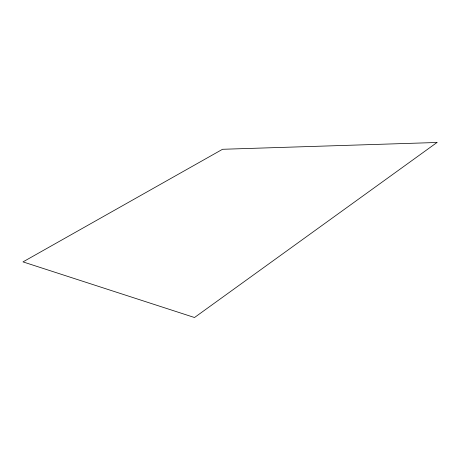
<?xml version="1.0" encoding="UTF-8"?>
<svg xmlns="http://www.w3.org/2000/svg" width="460" height="460" viewBox="0 0 460 460"><rect width="100%" height="100%" fill="white"/><g stroke="black" fill="none" stroke-linecap="round" stroke-linejoin="round"><path stroke-width="0.69" d="M437 142.485L194.511 317.515L23 261.889L222.531 149.287L437 142.485"/></g></svg>
